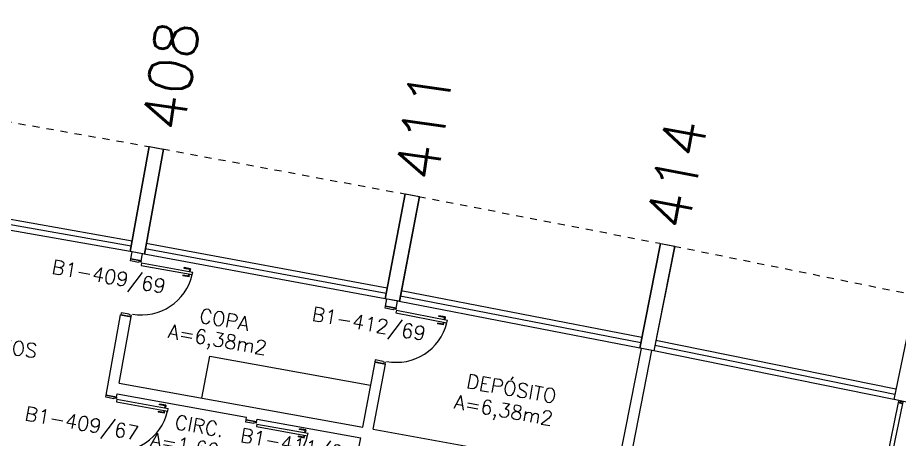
# Model space of a CAD drawing. Extents: x 26 to 324, y 73 to 188.
# Drawn here: x 254.72 to 267.13, y 167.75 to 173.68 of the extents above; entities that cross this region are included whole.
import ezdxf

# ---------------------------------------------------------------- set-up
doc = ezdxf.new("R2010")
doc.units = 0
doc.header["$LTSCALE"] = 0.01
doc.header["$MEASUREMENT"] = 0
doc.linetypes.add('HIDDEN2', pattern=[0.1875, 0.125, -0.0625])
doc.layers.get('0').update_dxf_attribs({"linetype": 'CONTINUOUS'})
doc.layers.get('DEFPOINTS').update_dxf_attribs({"linetype": 'CONTINUOUS'})
for name, color, linetype in [('ALV', 2, 'CONTINUOUS'), ('BANC', 2, 'CONTINUOUS'), ('DIV', 2, 'CONTINUOUS'), ('ESQ', 1, 'CONTINUOUS'), ('ESTR', 3, 'CONTINUOUS'), ('NOPILAR1', 2, 'CONTINUOUS'), ('PORTA', 2, 'CONTINUOUS'), ('PROJ', 1, 'HIDDEN2'), ('TEXTO', 2, 'CONTINUOUS'), ('TEXTO-ENDEREÇO', 2, 'CONTINUOUS'), ('USO1', 2, 'CONTINUOUS'), ('ÁREA', 2, 'CONTINUOUS')]:
    doc.layers.add(name, color=color, linetype=linetype)
doc.styles.add('1', font='romans.shx')
doc.styles.add('NOPILAR', font='simplex.shx', dxfattribs={"height": 0.6})
doc.styles.add('UNB-100', font='simplex.shx', dxfattribs={"height": 0.2})
doc.styles.add('UNB-100-1', font='simplex.shx', dxfattribs={"height": 0.2})
doc.dimstyles.new('1-600', dxfattribs={"dimtxt": 1.1, "dimasz": 2.5, "dimexe": 2, "dimexo": 4, "dimgap": 0.2, "dimtad": 1, "dimdec": 0, "dimzin": 4, "dimdsep": 46, "dimlunit": 6, "dimtxsty": '1', "dimblk1": 'NONE', "dimblk2": 'NONE', "dimsah": 1, "dimcen": 0, "dimclrd": 2, "dimclre": 2, "dimclrt": 2, "dimadec": 0, "dimazin": 0, "dimtfac": 1, "dimtdec": 0, "dimtmove": 2, "dimatfit": 3, "dimldrblk": 'NONE', "dimfxl": 0, "dimtolj": 1, "dimtzin": 0, "dimarcsym": 0})

# ---------------------------------------------------------------- blocks, each defined once
blk = doc.blocks.new('DIVINI-SLC')
for p, q in [((-0.005, 0), (0.005, 0)), ((-0.005, 0), (0.005, 0)), ((0.008, 0.02), (0, 0.02)), ((0, 0.001), (0, 0.02)), ((0, -0.005), (0, 0.005)), ((0, -0.005), (0, 0.005)), ((0, -0.02), (0, 0.001)), ((0.008, 0.03), (0.03, 0.03)), ((0.008, 0.03), (0.008, 0.02)), ((0.02, 0.006), (0.03, 0.006)), ((0.02, 0.006), (0.02, -0.006)), ((0.02, -0.006), (0.02, 0.006)), ((0.02, 0.006), (0.03, 0.006)), ((0.02, -0.004), (0.02, 0.004)), ((0.023, 0.006), (0.027, 0.006)), ((0.03, -0.03), (0.03, 0.03)), ((0.03, 0.03), (0.03, -0.03)), ((0.03, 0.03), (0.97, 0.03)), ((0.03, 0.009), (0.03, 0.027)), ((0.03, 0.009), (0.03, 0.027)), ((0.03, -0.005), (0.03, 0.005)), ((0.03, 0.005), (0.03, -0.005)), ((0.97, 0.03), (0.97, -0.03)), ((0.98, 0.006), (0.97, 0.006)), ((0.97, 0.005), (0.97, -0.005)), ((0.98, -0.006), (0.98, 0.006)), ((0.995, 0), (1.005, 0)), ((1.005, 0), (0.995, 0)), ((1, -0.005), (1, 0.005)), ((0, -0.02), (0.008, -0.02)), ((0.008, -0.03), (0.008, -0.02)), ((0.008, -0.03), (0.03, -0.03)), ((0.02, -0.006), (0.03, -0.006)), ((0.02, -0.006), (0.03, -0.006)), ((0.023, -0.006), (0.027, -0.006)), ((0.03, -0.009), (0.03, -0.027)), ((0.03, -0.009), (0.03, -0.027)), ((0.03, -0.03), (0.03, -0.009)), ((0.03, -0.03), (0.97, -0.03)), ((0.98, -0.006), (0.97, -0.006))]:
    blk.add_line(p, q)
blk = doc.blocks.new('PE80-SLC')
for p, q in [((0.075, 0), (-0.075, 0)), ((-0.075, -0.03), (-0.075, 0)), ((0.075, 0), (0.075, -0.02)), ((0.777, 0.01), (0.687, 0.01)), ((0.687, 0), (0.687, 0.01)), ((0.777, 0.01), (0.777, -0.03)), ((0.04, -0.03), (-0.075, -0.03)), ((0.075, -0.02), (0.04, -0.02)), ((0.04, -0.03), (0.04, -0.02)), ((0.085, -0.03), (0.817, -0.03)), ((0.085, -0.03), (0.085, -0.065)), ((0.085, -0.065), (0.817, -0.065)), ((0.767, 0), (0.687, 0)), ((0.767, -0.095), (0.687, -0.095)), ((0.687, -0.095), (0.687, -0.105)), ((0.777, -0.105), (0.687, -0.105)), ((0.767, 0), (0.767, -0.03)), ((0.767, -0.095), (0.767, -0.065)), ((0.777, -0.105), (0.777, -0.065)), ((0.817, -0.065), (0.817, -0.03)), ((0.04, -0.771), (-0.075, -0.771)), ((-0.075, -0.771), (-0.075, -0.801)), ((0.075, -0.801), (-0.075, -0.801)), ((0.075, -0.802), (-0.075, -0.802)), ((0.04, -0.771), (0.04, -0.781)), ((0.075, -0.781), (0.04, -0.781)), ((0.075, -0.801), (0.075, -0.781))]:
    blk.add_line(p, q)
blk.add_arc((0.085, -0.03), 0.731, 270, 357.3429)
blk = doc.blocks.new('*D31')
at = {"color": 2, "linetype": 'ByBlock'}
for p, q in [((264.745, 174.395), (265.62, 178.807)), ((300.445, 165.72), (301.692, 170.041))]:
    blk.add_line(p, q, dxfattribs=at)
blk.add_arc((180.759, -249.008), 434.15, 73.90244, 78.78048, dxfattribs=at)
at = {"layer": 'DEFPOINTS', "color": 0, "linetype": 'ByBlock'}
for p in [(289.253, 171.368), (263.967, 170.471), (263.675, 169), (299.336, 161.877), (298.92, 160.435)]:
    blk.add_point(p, dxfattribs=at)
at = {"color": 2, "linetype": 'ByBlock', "insert": (283.498, 173.772), "char_height": 1.1, "attachment_point": 5, "rotation": 346.3415, "style": '1'}
blk.add_mtext('\\A1;Serviço Social', dxfattribs=at)
blk = doc.blocks.new('_NONE')
at = {"color": 0, "linetype": 'ByBlock'}
blk.add_circle((0, 0), 0.25, dxfattribs=at)
blk = doc.blocks.new('*D30')
at = {"color": 2, "linetype": 'ByBlock'}
for p, q in [((213.526, 181.428), (213.871, 185.914)), ((264.745, 174.395), (265.623, 178.82))]:
    blk.add_line(p, q, dxfattribs=at)
blk.add_arc((180.304, -251.305), 436.505, 78.78048, 85.60976, dxfattribs=at)
at = {"layer": 'DEFPOINTS', "color": 0, "linetype": 'ByBlock'}
for p in [(248.16, 179.894), (213.22, 177.439), (213.105, 175.944), (263.967, 170.471), (263.675, 169)]:
    blk.add_point(p, dxfattribs=at)
at = {"color": 2, "linetype": 'ByBlock', "insert": (239.708, 182.081), "char_height": 1.1, "attachment_point": 5, "rotation": 352.1951, "style": '1'}
blk.add_mtext('\\A1;Sociologia', dxfattribs=at)
blk = doc.blocks.new('PILAR-SLC')
blk.add_lwpolyline([(0.2, 0), (0.2, -1.5), (0, -1.5), (0, 0)], close=True)

msp = doc.modelspace()

# ---------------------------------------------------------------- linework, layer by layer
at = {"layer": 'ALV'}
for p, q in [((256.317, 170.293), (256.335, 170.392)), ((256.464, 170.267), (256.482, 170.365)), ((256.317, 170.293), (256.464, 170.267)), ((259.903, 169.629), (259.922, 169.729)), ((259.903, 169.629), (260.05, 169.601)), ((260.05, 169.601), (260.069, 169.7)), ((255.97, 168.377), (256.174, 169.505)), ((256.174, 169.505), (256.322, 169.478)), ((256.153, 168.544), (256.322, 169.478)), ((262.872, 165.028), (263.65, 169.005)), ((263.152, 167.267), (263.503, 169.033)), ((263.155, 167.279), (263.503, 169.034)), ((259.58, 167.925), (259.754, 168.842)), ((259.728, 167.898), (259.901, 168.812)), ((259.754, 168.842), (259.901, 168.812)), ((256.153, 168.544), (259.58, 167.925)), ((255.97, 168.377), (256.118, 168.35)), ((256.118, 168.35), (256.126, 168.397)), ((256.126, 168.397), (257.946, 168.068)), ((257.939, 168.028), (257.946, 168.068)), ((257.939, 168.028), (258.087, 168.002)), ((258.087, 168.002), (258.094, 168.041)), ((258.094, 168.041), (259.552, 167.778)), ((259.728, 167.898), (263.155, 167.279)), ((259.021, 164.925), (259.552, 167.778))]:
    msp.add_line(p, q, dxfattribs=at)
at = {"layer": 'BANC'}
for p, q in [((257.317, 168.334), (257.428, 168.924)), ((257.428, 168.924), (259.692, 168.515))]:
    msp.add_line(p, q, dxfattribs=at)
at = {"layer": 'ESQ'}
for p, q in [((256.336, 170.544), (252.941, 171.142)), ((256.31, 170.396), (252.915, 170.995)), ((256.323, 170.47), (252.928, 171.069)), ((259.925, 169.88), (256.534, 170.508)), ((259.925, 169.88), (256.534, 170.508)), ((259.898, 169.733), (256.507, 170.36)), ((259.911, 169.806), (256.521, 170.434)), ((263.494, 169.113), (260.108, 169.769)), ((263.493, 169.111), (260.108, 169.768)), ((263.507, 169.185), (260.122, 169.842)), ((263.508, 169.186), (260.123, 169.843)), ((263.479, 169.038), (260.094, 169.695)), ((263.479, 169.039), (260.094, 169.695)), ((267.085, 168.462), (263.705, 169.147)), ((267.055, 168.315), (263.675, 169)), ((267.07, 168.388), (263.69, 169.074))]:
    msp.add_line(p, q, dxfattribs=at)
at = {"layer": 'ESTR'}
for points in [[(256.773, 171.837), (256.507, 170.36), (256.31, 170.396), (256.577, 171.872)], [(260.373, 171.169), (260.094, 169.696), (259.897, 169.733), (260.176, 171.207)], [(263.967, 170.471), (263.675, 169), (263.479, 169.039), (263.771, 170.51)]]:
    msp.add_lwpolyline(points, close=True, dxfattribs=at)
at = {"layer": 'PROJ'}
for p, q in [((253.16, 172.475), (256.568, 171.874)), ((256.764, 171.838), (260.168, 171.208)), ((260.364, 171.171), (263.761, 170.512)), ((263.957, 170.473), (267.349, 169.786))]:
    msp.add_line(p, q, dxfattribs=at)

# ---------------------------------------------------------------- block references
at = {"layer": 'DIV', "rotation": 258.3861757123216}
msp.add_blockref('DIVINI-SLC', (267.152, 168.295), dxfattribs=at)
at = {"layer": 'ESTR'}
for p, rotation in [((256.581, 171.872), 349.7560829268282), ((260.181, 171.206), 349.2682829268296), ((263.775, 170.51), 348.7804829268297), ((267.363, 169.783), 348.2926829268289)]:
    msp.add_blockref('PILAR-SLC', p, dxfattribs=dict(at, rotation=rotation))
at = {"layer": 'PORTA'}
for p, rotation in [((256.39, 170.28), 349.8931328650104), ((259.977, 169.615), 348.9700013102414), ((256.044, 168.363), 349.7473839711588), ((258.013, 168.015), 349.7473839711588)]:
    msp.add_blockref('PE80-SLC', p, dxfattribs=dict(at, rotation=rotation))

# ---------------------------------------------------------------- texts
at = {"layer": 'NOPILAR1', "style": 'NOPILAR'}
for s, rotation, p in [('408', 81.8126, (257.065, 172.063)), ('408', 81.8126, (257.065, 172.063)), ('411', 81.8126, (260.63, 171.363)), ('411', 81.8126, (260.63, 171.363)), ('414', 79.5415, (264.155, 170.674)), ('414', 79.5415, (264.155, 170.674))]:
    msp.add_text(s, height=0.6, rotation=rotation, dxfattribs=at).set_placement(p)
at = {"layer": 'TEXTO', "style": 'UNB-100'}
for s, rotation, p in [('COPA', 350.0198, (257.269, 169.401)), ('FUNCIONÁRIOS', 351.2668, (253.086, 169.186)), ('DEPÓSITO', 350.0198, (261.028, 168.481)), ('CIRC.', 350.0198, (256.924, 167.905))]:
    msp.add_text(s, height=0.2, rotation=rotation, dxfattribs=at).set_placement(p)
at = {"layer": 'TEXTO-ENDEREÇO', "style": 'UNB-100-1'}
for s, p in [('B1-409/69', (255.193, 170.09)), ('B1-412/69', (258.852, 169.426)), ('B1-409/67', (254.813, 168.027)), ('B1-411/67', (257.845, 167.721))]:
    msp.add_text(s, height=0.2, rotation=349.7838, dxfattribs=at).set_placement(p)
at = {"layer": 'ÁREA', "style": 'UNB-100'}
for s, p in [('A=6,38m2', (256.828, 169.182)), ('A=6,38m2', (260.853, 168.189)), ('A=1.60m2', (256.58, 167.659))]:
    msp.add_text(s, height=0.2, rotation=350.0198, dxfattribs=at).set_placement(p)

# ---------------------------------------------------------------- dimensions: what is measured, and where the dimension line sits
at = {"layer": 'USO1'}
for base, line1, line2, text, picture, middle in [((248.16, 179.894), ((213.22, 177.439), (213.105, 175.944)), ((263.967, 170.471), (263.675, 169)), 'Sociologia', '*D30', (239.708, 182.081)), ((289.253, 171.368), ((263.967, 170.471), (263.675, 169)), ((298.92, 160.435), (299.336, 161.877)), 'Serviço Social', '*D31', (283.498, 173.772))]:
    dim = msp.add_angular_dim_2l(base=base, line1=line1, line2=line2, text=text, dimstyle='1-600', override={"dimazin": 1}, dxfattribs=at)
    dim.commit()
    dim.dimension.update_dxf_attribs({"geometry": picture, "text_midpoint": middle})

doc.saveas('drawing.dxf')
